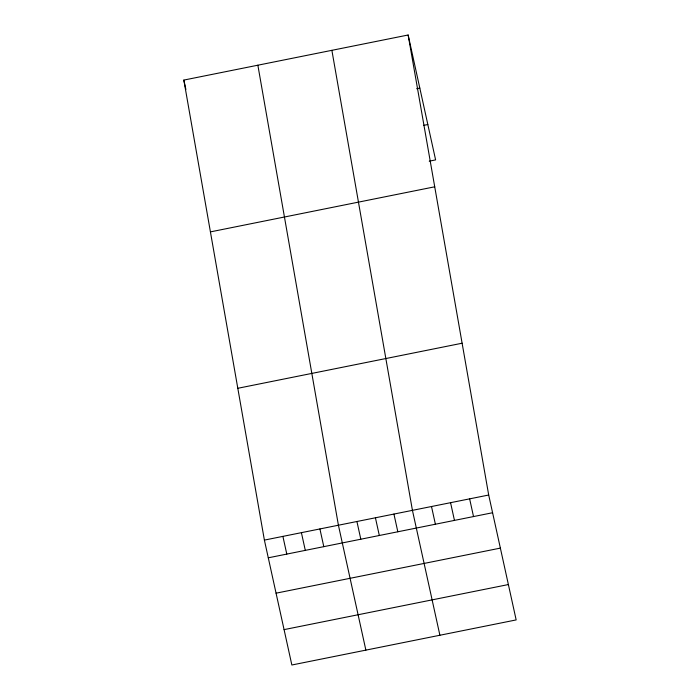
<?xml version="1.0" encoding="UTF-8"?>
<svg xmlns="http://www.w3.org/2000/svg" width="700" height="700" viewBox="0 0 700 700"><rect width="100%" height="100%" fill="white"/><g stroke="black" fill="none" stroke-linecap="round" stroke-linejoin="round"><path stroke-width="1.05" d="M408.144 35L488.696 495.023L516.163 619.92L291.856 665L264.39 540.102L183.838 80.08L408.144 35L435.61 159.898L429.249 161.175M416.64 88.725L419.816 88.086M423.588 125.379L427.831 124.53M210.42 231.884L434.726 186.804M237.807 388.29L462.114 343.219M264.39 540.102L488.696 495.023M268.284 557.812L492.59 512.733M276.062 593.18L500.369 548.109M284.078 629.624L508.384 584.553M469.63 498.855L473.524 516.565M450.564 502.688L454.457 520.398M431.498 506.52L435.391 524.23M439.898 635.25L412.431 510.352L331.879 50.33M393.934 514.071L397.828 531.781M375.428 517.79L379.321 535.5M356.921 521.509L360.815 539.219M365.873 650.125L338.415 525.227L257.863 65.205M319.909 528.946L323.803 546.656M301.402 532.665L305.296 550.375M183.838 80.08L185.903 89.451M282.896 536.384L286.79 554.094"/></g></svg>
